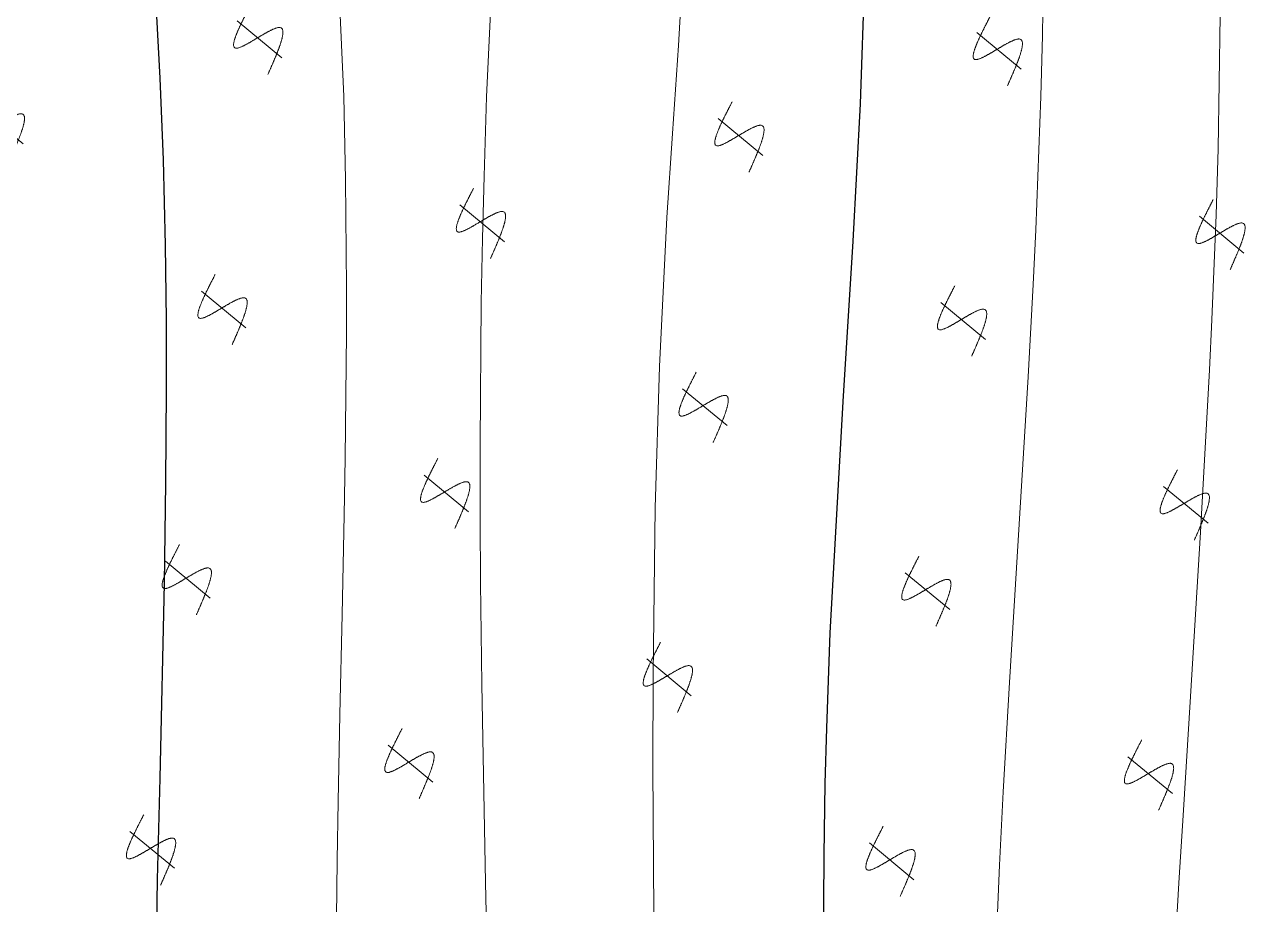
# Model space of a CAD drawing. Header units: millimetres. Extents: x -2893842 to -949497, y -1203244 to 262218.
# Drawn here: x -2203783 to -2182423, y -541628 to -526405 of the extents above; entities that cross this region are included whole.
import ezdxf

# ---------------------------------------------------------------- set-up
doc = ezdxf.new("R2010")
doc.units = ezdxf.units.MM
doc.layers.get('0').update_dxf_attribs({"lineweight": 5})
for name, color, linetype in [('!!!_ Размеры', 7, 'Continuous'), ('13_Растительность', 253, 'Continuous'), ('19_Горизонтали', 253, 'Continuous')]:
    doc.layers.add(name, color=color, linetype=linetype)

# ---------------------------------------------------------------- blocks, each defined once
blk = doc.blocks.new('g5_411')
at = {"color": 0, "linetype": 'Continuous', "lineweight": 15}
for points in [[(0.375, 1), (0.365, 0.998), (0.355, 0.996), (0.346, 0.994), (0.336, 0.991), (0.326, 0.989), (0.316, 0.987), (0.307, 0.985), (0.297, 0.983), (0.287, 0.981), (0.277, 0.979), (0.268, 0.976), (0.258, 0.974), (0.248, 0.972), (0.238, 0.97), (0.228, 0.968), (0.219, 0.966), (0.209, 0.963), (0.199, 0.961), (0.189, 0.959), (0.18, 0.957), (0.17, 0.955), (0.16, 0.952), (0.15, 0.95), (0.141, 0.948), (0.131, 0.946), (0.121, 0.943), (0.111, 0.941), (0.102, 0.939), (0.092, 0.937), (0.082, 0.934), (0.073, 0.932), (0.063, 0.93), (0.053, 0.927), (0.043, 0.925), (0.034, 0.923), (0.024, 0.92), (0.014, 0.918), (0.005, 0.915), (-0.005, 0.913), (-0.015, 0.911), (-0.025, 0.908), (-0.034, 0.906), (-0.044, 0.903), (-0.054, 0.901), (-0.063, 0.898), (-0.073, 0.895), (-0.083, 0.893), (-0.092, 0.89), (-0.102, 0.887), (-0.111, 0.885), (-0.121, 0.882), (-0.131, 0.879), (-0.14, 0.876), (-0.15, 0.873), (-0.159, 0.87), (-0.169, 0.867), (-0.178, 0.864), (-0.188, 0.861), (-0.197, 0.858), (-0.207, 0.855), (-0.216, 0.852), (-0.226, 0.849), (-0.235, 0.845), (-0.245, 0.842), (-0.254, 0.838), (-0.263, 0.834), (-0.272, 0.831), (-0.282, 0.827), (-0.291, 0.823), (-0.3, 0.818), (-0.309, 0.814), (-0.318, 0.809), (-0.327, 0.805), (-0.335, 0.799), (-0.344, 0.794), (-0.352, 0.788), (-0.36, 0.782), (-0.367, 0.775), (-0.374, 0.768), (-0.379, 0.76), (-0.383, 0.75), (-0.385, 0.741), (-0.384, 0.731), (-0.38, 0.721), (-0.375, 0.713), (-0.369, 0.705), (-0.361, 0.698), (-0.354, 0.692), (-0.346, 0.686), (-0.337, 0.681), (-0.329, 0.675), (-0.32, 0.67), (-0.312, 0.665), (-0.303, 0.661), (-0.294, 0.656), (-0.285, 0.652), (-0.276, 0.647), (-0.267, 0.643), (-0.258, 0.639), (-0.249, 0.635), (-0.239, 0.631), (-0.23, 0.627), (-0.221, 0.623), (-0.212, 0.619), (-0.202, 0.616), (-0.193, 0.612), (-0.184, 0.608), (-0.174, 0.605), (-0.165, 0.601), (-0.156, 0.597), (-0.146, 0.594), (-0.137, 0.59), (-0.128, 0.587), (-0.118, 0.584), (-0.109, 0.58), (-0.099, 0.577), (-0.09, 0.573), (-0.081, 0.57), (-0.071, 0.567), (-0.062, 0.563), (-0.052, 0.56), (-0.043, 0.556), (-0.034, 0.553), (-0.024, 0.55), (-0.015, 0.546), (-0.005, 0.543), (0.004, 0.54), (0.013, 0.536), (0.023, 0.533), (0.032, 0.53), (0.042, 0.526), (0.051, 0.523), (0.061, 0.519), (0.07, 0.516), (0.079, 0.513), (0.089, 0.509), (0.098, 0.506), (0.108, 0.502), (0.117, 0.499), (0.126, 0.495), (0.136, 0.492), (0.145, 0.488), (0.154, 0.485), (0.164, 0.481), (0.173, 0.477), (0.182, 0.474), (0.191, 0.47), (0.201, 0.466), (0.21, 0.462), (0.219, 0.458), (0.228, 0.454), (0.238, 0.45), (0.247, 0.446), (0.256, 0.442), (0.265, 0.438), (0.274, 0.433), (0.283, 0.429), (0.292, 0.425), (0.301, 0.42), (0.309, 0.415), (0.318, 0.41), (0.327, 0.405), (0.335, 0.4), (0.343, 0.394), (0.351, 0.388), (0.359, 0.382), (0.367, 0.375), (0.374, 0.368), (0.38, 0.36), (0.385, 0.352), (0.39, 0.343), (0.392, 0.333), (0.392, 0.323), (0.391, 0.313), (0.387, 0.304), (0.382, 0.295), (0.377, 0.287), (0.37, 0.279), (0.363, 0.272), (0.356, 0.266), (0.348, 0.259), (0.34, 0.253), (0.332, 0.248), (0.323, 0.242), (0.315, 0.237), (0.306, 0.232), (0.298, 0.227), (0.289, 0.222), (0.28, 0.217), (0.271, 0.213), (0.262, 0.208), (0.253, 0.204), (0.244, 0.2), (0.235, 0.196), (0.226, 0.192), (0.217, 0.188), (0.207, 0.184), (0.198, 0.18), (0.189, 0.176), (0.179, 0.173), (0.17, 0.169), (0.161, 0.165), (0.151, 0.162), (0.142, 0.158), (0.133, 0.155), (0.123, 0.151), (0.114, 0.148), (0.105, 0.145), (0.095, 0.141), (0.086, 0.138), (0.076, 0.135), (0.067, 0.132), (0.057, 0.129), (0.048, 0.125), (0.038, 0.122), (0.029, 0.119), (0.019, 0.116), (0.01, 0.113), (0, 0.11), (-0.009, 0.107), (-0.019, 0.104), (-0.028, 0.101), (-0.038, 0.098), (-0.048, 0.095), (-0.057, 0.092), (-0.067, 0.089), (-0.076, 0.086), (-0.086, 0.083), (-0.095, 0.08), (-0.105, 0.078), (-0.115, 0.075), (-0.124, 0.072), (-0.134, 0.069), (-0.143, 0.066), (-0.153, 0.063), (-0.162, 0.061), (-0.172, 0.058), (-0.182, 0.055), (-0.191, 0.052), (-0.201, 0.049), (-0.21, 0.047), (-0.22, 0.044), (-0.23, 0.041), (-0.239, 0.038), (-0.249, 0.036), (-0.259, 0.033), (-0.268, 0.03), (-0.278, 0.027), (-0.287, 0.025), (-0.297, 0.022), (-0.307, 0.019), (-0.316, 0.017), (-0.326, 0.014), (-0.336, 0.011), (-0.345, 0.008), (-0.355, 0.006), (-0.364, 0.003), (-0.374, 0), (-0.375, 0)], [(0, 1), (0, 0)]]:
    blk.add_lwpolyline(points, dxfattribs=at)
blk = doc.blocks.new('Топо_07.04.17')
at = {"layer": '19_Горизонтали', "color": 42, "linetype": 'Continuous', "lineweight": 20}
for points in [[(-315068, -379114), (-315245, -381671), (-315375, -383103), (-315572, -384962), (-315662, -385744), (-315929, -387895), (-316056, -388870), (-316285, -390578), (-316517, -392294), (-316717, -393785), (-316848, -394790), (-317097, -396769), (-317335, -398746), (-317821, -402997), (-318076, -405284), (-318304, -407316), (-318556, -409516)], [(-315696, -409503), (-315481, -407576), (-315256, -405394), (-315091, -403706), (-314969, -402401), (-314782, -400357), (-314575, -398049), (-314342, -395464), (-314017, -392046), (-313839, -390300), (-313723, -389212), (-313577, -387913), (-313281, -385482), (-313136, -384382), (-312988, -383313), (-312788, -381956), (-312559, -380510)], [(-309132, -379945), (-309388, -381445), (-309663, -382951), (-309922, -384385), (-310341, -386928), (-310690, -389355), (-311052, -392209), (-311235, -393806), (-311503, -396313), (-311750, -398791), (-311921, -400546), (-312053, -401927), (-312349, -404946), (-312529, -406698), (-312631, -407656), (-312837, -409491)], [(-307118, -409466), (-306908, -407607), (-306546, -404285), (-306218, -401452), (-306015, -399868), (-305679, -397532), (-305463, -396169), (-305256, -394914), (-304936, -393049), (-304508, -390623), (-304018, -387825), (-303751, -386248), (-303600, -385315), (-303253, -383033), (-303107, -381984), (-302949, -380742)], [(-299859, -380837), (-300302, -384279), (-300467, -385408), (-300746, -387205), (-300885, -388063), (-301354, -390834), (-301848, -393644), (-302208, -395673), (-302395, -396731), (-302751, -398788), (-303034, -400482), (-303192, -401457), (-303570, -403950), (-303794, -405569), (-304110, -408162), (-304258, -409454)]]:
    blk.add_lwpolyline(points, dxfattribs=at)
at = {"layer": '19_Горизонтали', "color": 42, "linetype": 'Continuous', "lineweight": 30}
for points in [[(-306054, -380616), (-306378, -382807), (-306771, -385151), (-307094, -386977), (-307240, -387793), (-307930, -391844), (-308174, -393476), (-308307, -394427), (-308468, -395656), (-308768, -398150), (-308969, -399967), (-309108, -401274), (-309212, -402274), (-309484, -404930), (-309781, -407731), (-309977, -409478)], [(-321399, -409548), (-321264, -406695), (-320961, -402809), (-320710, -400453), (-319976, -394774), (-319736, -393037), (-319280, -389694), (-319058, -387968), (-318865, -386371), (-318732, -385169), (-318601, -383878), (-318470, -382406), (-318366, -380999), (-318275, -379385), (-318213, -377537), (-318204, -375479), (-318230, -374303), (-318315, -372312), (-318425, -370484), (-318558, -368579), (-318681, -366828), (-318793, -365064), (-318875, -363435)]]:
    blk.add_lwpolyline(points, dxfattribs=at)
at = {"layer": '13_Растительность', "color": 7, "linetype": 'Continuous', "lineweight": 20, "xscale": 999.9999999999995, "yscale": 999.9999999999995, "zscale": 999.9999999999995, "rotation": 43.98139083737546}
for p in [(-316238, -380883, -67200), (-320852, -381862, -67200), (-303537, -382523, -67200), (-308151, -383502, -67200), (-312766, -384481, -67200), (-317380, -385460, -67200), (-300065, -386121, -67200), (-304679, -387100, -67200), (-309294, -388079, -67200), (-313908, -389058, -67200), (-318522, -390036, -67200), (-301207, -390698, -67200), (-305821, -391677, -67200), (-310436, -392655, -67200), (-315050, -393634, -67200), (-319664, -394613, -67200), (-302349, -395274, -67200), (-306964, -396253, -67200)]:
    blk.add_blockref('g5_411', p, dxfattribs=at)

msp = doc.modelspace()

# ---------------------------------------------------------------- block references
at = {"layer": '!!!_ Размеры', "color": 1, "lineweight": 0, "rotation": 6.471407436947433}
msp.add_blockref('Топо_07.04.17', (-1928038.79367, -112877.83782), dxfattribs=at)

doc.saveas('drawing.dxf')
